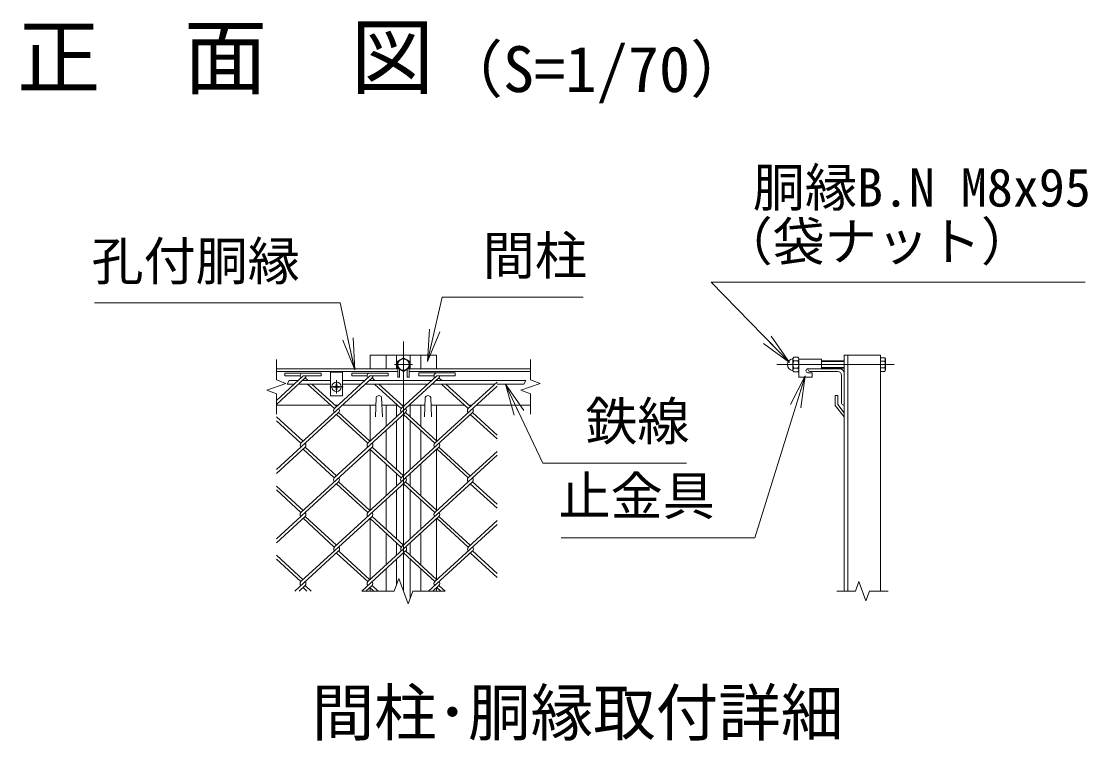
# Model space of a CAD drawing. Units: millimetres at full size; details may follow other scales. Extents: x -14700 to 14700, y -10395 to 10395.
# Drawn here: x -6994 to -2294, y -6561 to -3393 of the extents above; entities that cross this region are included whole.
import ezdxf
from ezdxf.enums import TextEntityAlignment as Align

# ---------------------------------------------------------------- set-up
doc = ezdxf.new("R2010")
doc.units = ezdxf.units.MM
doc.header["$LTSCALE"] = 40
doc.linetypes.add('USER1', pattern=[50.8, 31.75, -6.35, 6.35, -6.35])
for name, color, linetype, lineweight in [('0-0_D-STR1', 1, 'Continuous', 18), ('0-1_D-BMK', 2, 'USER1', 13), ('0-2_D-STR3', 3, 'Continuous', 13), ('0-6_D-STR-DIM', 7, 'Continuous', 13), ('0-7_0', 7, 'Continuous', 18), ('0-9_D-STR-TXT', 7, 'Continuous', 13), ('0-A_D-STR2', 7, 'Continuous', 13), ('0-B_D-TTL-TXT', 7, 'Continuous', 13)]:
    doc.layers.add(name, color=color, linetype=linetype, lineweight=lineweight)
doc.styles.add('ＭＳ ゴシック', font='')
doc.styles.get('ＭＳ ゴシック').set_extended_font_data('MS Gothic')

# ---------------------------------------------------------------- blocks, each defined once
blk = doc.blocks.new('_Open')
at = {"layer": '0-7_0'}
blk.add_line((-40, 6.67), (0, 0), dxfattribs=at)
blk.add_lwpolyline([(-40, -6.67), (0, 0), (-40, 0)], dxfattribs=at)

msp = doc.modelspace()

# ---------------------------------------------------------------- linework, layer by layer
at = {"layer": '0-0_D-STR1'}
for p, q in [((-5455.53, -4862.47), (-5163.53, -4862.47)), ((-5455.53, -4922.47), (-5455.53, -4862.47)), ((-5385.53, -4922.47), (-5385.53, -4862.47)), ((-5339.53, -4862.47), (-5339.53, -4922.47)), ((-5279.53, -4862.47), (-5279.53, -4922.47)), ((-5233.53, -4922.47), (-5233.53, -4862.47)), ((-5163.53, -4922.47), (-5163.53, -4862.47)), ((-3366.64, -5902.47), (-3366.64, -4862.47)), ((-3366.64, -4862.47), (-3206.64, -4862.47)), ((-3350.64, -5902.47), (-3350.64, -4862.47)), ((-3206.64, -5902.47), (-3206.64, -4862.47)), ((-5869.53, -4922.47), (-5334.53, -4922.47)), ((-5284.53, -4922.47), (-4749.53, -4922.47)), ((-3526.64, -4922.47), (-3386.64, -4922.47)), ((-3526.64, -4926.47), (-3526.64, -4922.47)), ((-5869.53, -4934.47), (-5334.53, -4934.47)), ((-5284.53, -4934.47), (-4749.53, -4934.47)), ((-3518.64, -4934.47), (-3396.64, -4934.47)), ((-3378.64, -4952.47), (-3378.64, -5074.47)), ((-3366.64, -4942.47), (-3366.64, -5082.47)), ((-5429.53, -5048.96), (-5432.53, -5134.96)), ((-5405.53, -5048.96), (-5402.53, -5134.96)), ((-5213.53, -5048.96), (-5216.53, -5134.96)), ((-5189.53, -5048.96), (-5186.53, -5134.96)), ((-3406.64, -5040.96), (-3406.64, -5084.96)), ((-3394.64, -5040.96), (-3406.64, -5040.96)), ((-3394.64, -5040.96), (-3394.64, -5080.47)), ((-5869.53, -5082.47), (-5631.22, -5082.47)), ((-5612.27, -5082.47), (-5596.61, -5082.47)), ((-5578.14, -5082.47), (-5430.7, -5082.47)), ((-5455.53, -5240.35), (-5455.53, -5082.47)), ((-5336.31, -5082.47), (-5404.36, -5082.47)), ((-5385.53, -5176.21), (-5385.53, -5082.47)), ((-5339.53, -5082.47), (-5339.53, -5134.06)), ((-5301.7, -5082.47), (-5317.36, -5082.47)), ((-5214.7, -5082.47), (-5283.23, -5082.47)), ((-5279.53, -5082.47), (-5279.53, -5134.49)), ((-5233.53, -5176.64), (-5233.53, -5082.47)), ((-5041.4, -5082.47), (-5188.36, -5082.47)), ((-5163.53, -5240.79), (-5163.53, -5082.47)), ((-5006.79, -5082.47), (-5022.45, -5082.47)), ((-4749.53, -5082.47), (-4987.85, -5082.47)), ((-3406.64, -5084.96), (-3366.64, -5134.96)), ((-3394.64, -5080.47), (-3366.64, -5116.66)), ((-3370.64, -5082.47), (-3366.64, -5082.47)), ((-5339.53, -5151.42), (-5339.53, -5367.07)), ((-5279.53, -5151.85), (-5279.53, -5366.68)), ((-5385.53, -5324.92), (-5385.53, -5193.57)), ((-5233.53, -5324.53), (-5233.53, -5194.01)), ((-5455.53, -5545.31), (-5455.53, -5278.13)), ((-5163.53, -5545.7), (-5163.53, -5277.74)), ((-5385.53, -5481.17), (-5385.53, -5342.28)), ((-5233.53, -5481.56), (-5233.53, -5341.89)), ((-5339.53, -5384.43), (-5339.53, -5439.02)), ((-5279.53, -5384.04), (-5279.53, -5439.41)), ((-5339.53, -5456.38), (-5339.53, -5672.03)), ((-5279.53, -5456.77), (-5279.53, -5671.63)), ((-5385.53, -5629.87), (-5385.53, -5498.53)), ((-5233.53, -5629.48), (-5233.53, -5498.92)), ((-5455.53, -5850.27), (-5455.53, -5583.09)), ((-5163.53, -5850.66), (-5163.53, -5582.7)), ((-5385.53, -5786.13), (-5385.53, -5647.24)), ((-5233.53, -5786.52), (-5233.53, -5646.84)), ((-5339.53, -5689.39), (-5339.53, -5743.98)), ((-5279.53, -5689), (-5279.53, -5744.37)), ((-5339.53, -5761.34), (-5339.53, -5872.13)), ((-5279.53, -5761.73), (-5279.53, -5932.81)), ((-5385.53, -5902.47), (-5385.53, -5803.49)), ((-5233.53, -5902.47), (-5233.53, -5803.88)), ((-5455.53, -5902.47), (-5455.53, -5888.05)), ((-5163.53, -5902.47), (-5163.53, -5887.66))]:
    msp.add_line(p, q, dxfattribs=at)
for centre, radius, start, end in [((-3518.64, -4926.47), 8, 180, 270), ((-3386.64, -4942.47), 20, 0, 90), ((-3396.64, -4952.47), 18, 0, 90), ((-5417.53, -5053.96), 13, 22.61986, 157.38014), ((-5201.53, -5053.96), 13, 22.61986, 157.38014), ((-3370.64, -5074.47), 8, 180, 270)]:
    msp.add_arc(centre, radius, start, end, dxfattribs=at)
at = {"layer": '0-1_D-BMK'}
for p, q in [((-5309.53, -4802.47), (-5309.53, -5902.47)), ((-5269.53, -4904.47), (-5349.53, -4904.47)), ((-3663.57, -4904.47), (-3146.64, -4904.47)), ((-5604.44, -4972.71), (-5604.44, -5032.23)), ((-5634.2, -5002.47), (-5574.68, -5002.47))]:
    msp.add_line(p, q, dxfattribs=at)
at = {"layer": '0-2_D-STR3'}
for p, q in [((-3593.64, -4879.53), (-3593.64, -4928.92)), ((-3593.64, -4879.53), (-3593.64, -4928.92)), ((-3571.64, -4872.07), (-3589.64, -4872.07)), ((-3567.64, -4879.53), (-3567.64, -4928.92)), ((-3567.64, -4879.53), (-3567.64, -4928.92)), ((-3567.64, -4880.47), (-3467.64, -4880.47)), ((-3567.64, -4880.47), (-3567.64, -4960.47)), ((-3467.64, -4880.47), (-3467.64, -4922.47)), ((-3206.64, -4874.45), (-3188.22, -4874.45)), ((-3206.64, -4874.45), (-3206.64, -4934.49)), ((-3185.44, -4879.27), (-3188.22, -4874.45)), ((-3185.44, -4879.27), (-3185.44, -4929.67)), ((-5334.53, -4920.06), (-5334.53, -4960.47)), ((-5326.53, -4924.68), (-5326.53, -4960.47)), ((-5292.53, -4924.68), (-5292.53, -4960.47)), ((-5284.53, -4920.06), (-5284.53, -4960.47)), ((-3589.64, -4888.27), (-3571.64, -4888.27)), ((-3589.64, -4920.67), (-3571.64, -4920.67)), ((-3526.64, -4922.47), (-3467.64, -4922.47)), ((-3366.64, -4888.47), (-3467.64, -4888.47)), ((-3366.64, -4891.47), (-3467.64, -4891.47)), ((-3366.64, -4917.47), (-3467.64, -4917.47)), ((-3366.64, -4920.47), (-3467.64, -4920.47)), ((-3206.64, -4889.46), (-3188.22, -4889.46)), ((-3206.64, -4919.48), (-3188.22, -4919.48)), ((-3185.44, -4929.67), (-3188.22, -4934.49)), ((-5813.29, -4974.47), (-5773.66, -4974.47)), ((-5754.72, -4974.47), (-5630.44, -4974.47)), ((-5630.44, -5042.47), (-5630.44, -4938.47)), ((-5578.44, -4974.47), (-5478.75, -4974.47)), ((-5460.28, -4974.47), (-5183.84, -4974.47)), ((-5334.53, -4960.47), (-5326.53, -4960.47)), ((-5292.53, -4960.47), (-5284.53, -4960.47)), ((-5165.37, -4974.47), (-4770.18, -4974.47)), ((-3571.64, -4936.87), (-3589.64, -4936.87)), ((-3567.64, -4960.47), (-3507.64, -4960.47)), ((-3526.64, -4940.47), (-3507.64, -4940.47)), ((-3507.64, -4940.47), (-3507.64, -4960.47)), ((-3206.64, -4934.49), (-3188.22, -4934.49)), ((-5822.53, -4990.47), (-5791.13, -4990.47)), ((-5772.18, -4990.47), (-5630.44, -4990.47)), ((-5611.76, -5000.9), (-5617.84, -5001.01)), ((-5617.84, -5001.01), (-5617.84, -5003.93)), ((-5617.84, -5001.01), (-5617.84, -5003.93)), ((-5611.76, -5004.04), (-5617.84, -5003.93)), ((-5608.05, -4999.01), (-5611.76, -5000.9)), ((-5608.05, -5005.93), (-5611.76, -5004.04)), ((-5607.97, -4998.94), (-5606.01, -4995.25)), ((-5607.97, -5006), (-5606.01, -5009.69)), ((-5605.91, -4989.07), (-5606.01, -4995.25)), ((-5606.01, -4989.07), (-5602.98, -4989.07)), ((-5605.91, -5015.87), (-5606.01, -5009.69)), ((-5605.91, -5015.87), (-5602.98, -5015.87)), ((-5602.98, -4989.07), (-5602.87, -4995.25)), ((-5602.98, -5015.87), (-5602.87, -5009.69)), ((-5600.91, -4998.94), (-5602.87, -4995.25)), ((-5600.91, -5006), (-5602.87, -5009.69)), ((-5600.84, -4999.01), (-5597.13, -5000.9)), ((-5600.84, -5005.93), (-5597.13, -5004.04)), ((-5597.13, -5004.04), (-5591.04, -5003.93)), ((-5578.44, -4990.47), (-5496.21, -4990.47)), ((-5477.74, -4990.47), (-5201.3, -4990.47)), ((-5182.83, -4990.47), (-4906.39, -4990.47)), ((-4897.2, -4990.47), (-4779.41, -4990.47)), ((-5578.44, -5042.47), (-5630.44, -5042.47))]:
    msp.add_line(p, q, dxfattribs=at)
msp.add_lwpolyline([(-5283.53, -4889.46), (-5309.53, -4874.45), (-5335.53, -4889.46), (-5335.53, -4919.48), (-5309.53, -4934.49), (-5283.53, -4919.48)], close=True, dxfattribs=at)
for points in [[(-5630.44, -4938.47), (-5578.44, -4938.47), (-5578.44, -5042.47)], [(-5597.13, -5000.9), (-5591.04, -5001.01), (-5591.04, -5003.93)]]:
    msp.add_lwpolyline(points, dxfattribs=at)
for centre, radius in [((-5309.53, -4904.47), 25), ((-5604.44, -5002.47), 21)]:
    msp.add_circle(centre, radius, dxfattribs=at)
for centre, radius, start, end in [((-3591.64, -4904.47), 26, 97.16806, 262.83194), ((-3595.13, -4876.69), 2, 277.16806, 350.16084), ((-3583.49, -4880.17), 10.17, 127.21089, 232.78911), ((-3577.79, -4880.17), 10.17, 307.21089, 52.78911), ((-3199.19, -4881.95), 13.29, 325.61585, 34.38415), ((-3595.13, -4932.25), 2, 16.57981, 82.83194), ((-3583.44, -4928.77), 10.2, 127.42505, 232.57495), ((-3558.83, -4904.47), 34.8, 152.26063, 207.73937), ((-3577.84, -4928.77), 10.2, 307.42505, 52.57495), ((-3602.44, -4904.47), 34.8, 332.26063, 27.73937), ((-3526.64, -4931.47), 9, 90, 270), ((-3235.58, -4904.47), 49.68, 342.4121, 17.5879), ((-3199.19, -4926.99), 13.29, 325.61585, 34.38415)]:
    msp.add_arc(centre, radius, start, end, dxfattribs=at)
at = {"layer": '0-6_D-STR-DIM'}
for p, q in [((-5869.53, -4882.47), (-5869.53, -4971.69)), ((-4749.53, -4882.47), (-4749.53, -4971.69)), ((-5827.25, -4987.08), (-5869.53, -4971.69)), ((-5813.29, -4974.47), (-5822.53, -4990.47)), ((-4770.18, -4974.47), (-4779.41, -4990.47)), ((-5911.82, -5017.86), (-5827.25, -4987.08)), ((-5869.53, -5033.25), (-5911.82, -5017.86)), ((-5869.53, -5033.25), (-5869.53, -5122.47)), ((-4749.53, -5033.25), (-4749.53, -5122.47)), ((-5350.57, -5902.47), (-5330.05, -5846.09)), ((-5330.05, -5846.09), (-5289.01, -5958.85)), ((-3302.03, -5860.18), (-3317.42, -5902.47)), ((-3271.25, -5944.76), (-3302.03, -5860.18)), ((-5350.57, -5902.47), (-5493.53, -5902.47)), ((-5289.01, -5958.85), (-5268.49, -5902.47)), ((-5125.53, -5902.47), (-5268.49, -5902.47)), ((-3399.64, -5902.47), (-3317.42, -5902.47)), ((-3255.86, -5902.47), (-3271.25, -5944.76)), ((-3255.86, -5902.47), (-3173.64, -5902.47))]:
    msp.add_line(p, q, dxfattribs=at)
msp.add_lwpolyline([(-4749.53, -5033.25), (-4791.82, -5017.86), (-4707.25, -4987.08), (-4749.53, -4971.69)], dxfattribs=at)
at = {"layer": '0-9_D-STR-TXT'}
for points in [[(-2305.05, -4541.55), (-3953.46, -4541.55), (-3609.36, -4893.67)], [(-6670.34, -4632.05), (-5588.68, -4632.05), (-5524.64, -4926.32)], [(-4517.64, -4606.84), (-5138.26, -4606.84), (-5203.08, -4888.89)], [(-4614.46, -5667.33), (-3761.1, -5667.33), (-3539.72, -4956.13)], [(-4062.77, -5338.74), (-4695.82, -5338.74), (-4859.44, -4992.28)]]:
    msp.add_lwpolyline(points, dxfattribs=at)
at = {"layer": '0-A_D-STR2'}
for p, q in [((-5751.9, -4954.52), (-5869.53, -5062.32)), ((-5742.43, -4963.2), (-5869.53, -5079.68)), ((-5831.9, -4954.52), (-5831.9, -4941.72)), ((-5831.9, -4941.72), (-5671.9, -4941.72)), ((-5831.9, -4954.52), (-5764.75, -4954.52)), ((-5447.75, -4962.99), (-5761.58, -5250.56)), ((-5751.9, -4954.52), (-5671.9, -4954.52)), ((-5749.08, -4974.47), (-5751.9, -4971.89)), ((-5730.13, -4974.47), (-5742.43, -4963.2)), ((-5671.9, -4954.52), (-5671.9, -4941.72)), ((-5456.99, -4954.52), (-5613.92, -5098.32)), ((-5536.99, -4954.52), (-5536.99, -4941.72)), ((-5536.99, -4941.72), (-5376.99, -4941.72)), ((-5536.99, -4954.52), (-5469.84, -4954.52)), ((-5152.84, -4962.99), (-5466.67, -5250.56)), ((-5454.17, -4974.47), (-5457.22, -4971.67)), ((-5456.99, -4954.52), (-5376.99, -4954.52)), ((-5435.22, -4974.47), (-5447.75, -4962.99)), ((-5376.99, -4954.52), (-5376.99, -4941.72)), ((-5161.86, -4954.32), (-5319.01, -5098.32)), ((-5241.86, -4954.32), (-5241.86, -4941.52)), ((-5241.86, -4941.52), (-5081.86, -4941.52)), ((-5241.86, -4954.32), (-5174.71, -4954.32)), ((-5159.26, -4974.47), (-5162.31, -4971.67)), ((-5161.86, -4954.32), (-5081.86, -4954.32)), ((-5140.31, -4974.47), (-5152.84, -4962.99)), ((-5081.86, -4954.32), (-5081.86, -4941.52)), ((-5613.92, -5098.32), (-5731.62, -4990.47)), ((-5604.44, -5089.64), (-5712.67, -4990.47)), ((-5319.01, -5098.32), (-5436.71, -4990.47)), ((-5309.53, -5089.64), (-5417.76, -4990.47)), ((-4897.2, -4999.41), (-5171.55, -5250.8)), ((-5024.09, -5098.32), (-5141.8, -4990.47)), ((-5014.62, -5089.64), (-5122.85, -4990.47)), ((-4897.2, -4982.05), (-5024.09, -5098.32)), ((-5595.21, -5115.47), (-5869.53, -5366.84)), ((-5300.3, -5115.47), (-5614.13, -5403.04)), ((-5457.2, -5241.88), (-5595.18, -5115.45)), ((-5005.38, -5115.47), (-5319.22, -5403.04)), ((-5162.08, -5242.12), (-5300.3, -5115.47)), ((-4897.2, -5214.6), (-5005.38, -5115.47)), ((-5752.11, -5241.88), (-5869.53, -5134.29)), ((-5761.58, -5250.56), (-5869.53, -5151.65)), ((-5466.67, -5250.56), (-5604.66, -5124.13)), ((-5171.55, -5250.8), (-5309.77, -5124.15)), ((-4897.2, -5231.96), (-5014.86, -5124.15)), ((-5742.64, -5267.92), (-5869.53, -5384.2)), ((-5447.73, -5267.92), (-5761.58, -5555.52)), ((-5614.13, -5403.04), (-5752.11, -5276.61)), ((-5604.66, -5394.36), (-5742.64, -5267.92)), ((-5152.84, -5267.95), (-5466.67, -5555.52)), ((-5319.22, -5403.04), (-5457.2, -5276.61)), ((-5309.75, -5394.36), (-5447.73, -5267.92)), ((-4897.2, -5303.93), (-5171.76, -5555.52)), ((-5024.33, -5403.06), (-5161.49, -5277.38)), ((-5014.86, -5394.38), (-5152.84, -5267.95)), ((-4897.2, -5286.57), (-5024.33, -5403.06)), ((-5595.18, -5420.4), (-5869.53, -5671.8)), ((-5752.11, -5546.84), (-5869.53, -5439.25)), ((-5300.27, -5420.4), (-5614.13, -5708)), ((-5466.67, -5555.52), (-5603.83, -5429.84)), ((-5457.2, -5546.84), (-5595.18, -5420.4)), ((-5005.38, -5420.43), (-5319.22, -5708)), ((-5171.76, -5555.52), (-5309.75, -5429.08)), ((-5162.29, -5546.84), (-5300.27, -5420.4)), ((-4897.2, -5536.92), (-5014.86, -5429.11)), ((-4897.2, -5519.56), (-5005.38, -5420.43)), ((-5761.59, -5555.52), (-5869.53, -5456.61)), ((-5742.64, -5572.88), (-5869.53, -5689.16)), ((-5447.73, -5572.88), (-5759.96, -5858.99)), ((-5614.13, -5708), (-5752.11, -5581.56)), ((-5604.66, -5699.32), (-5742.64, -5572.88)), ((-5152.82, -5572.88), (-5466.67, -5860.48)), ((-5319.22, -5708), (-5457.2, -5581.56)), ((-5309.75, -5699.32), (-5447.73, -5572.88)), ((-5024.31, -5708), (-5162.29, -5581.56)), ((-5014.83, -5699.32), (-5152.82, -5572.88)), ((-4897.2, -5591.53), (-5024.31, -5708)), ((-4897.2, -5608.89), (-5171.79, -5860.5)), ((-5595.18, -5725.36), (-5788.46, -5902.47)), ((-5457.2, -5851.8), (-5595.18, -5725.36)), ((-5300.27, -5725.36), (-5493.55, -5902.47)), ((-5162.29, -5851.8), (-5300.27, -5725.36)), ((-5752.11, -5851.8), (-5869.53, -5744.2)), ((-5761.59, -5860.48), (-5869.53, -5761.56)), ((-5466.67, -5860.48), (-5603.83, -5734.8)), ((-5171.76, -5860.48), (-5309.75, -5734.04)), ((-4897.2, -5841.88), (-5014.86, -5734.06)), ((-5742.64, -5877.84), (-5769.51, -5902.47)), ((-5734.71, -5902.47), (-5752.11, -5886.52)), ((-5715.76, -5902.47), (-5742.64, -5877.84)), ((-5447.73, -5877.84), (-5474.6, -5902.47)), ((-5439.8, -5902.47), (-5457.2, -5886.52)), ((-5420.85, -5902.47), (-5447.73, -5877.84)), ((-5152.82, -5877.84), (-5179.69, -5902.47)), ((-5144.89, -5902.47), (-5162.29, -5886.52)), ((-5125.94, -5902.47), (-5152.82, -5877.84))]:
    msp.add_line(p, q, dxfattribs=at)
msp.add_lwpolyline([(-4897.2, -5824.52), (-5005.38, -5725.38), (-5198.64, -5902.47)], dxfattribs=at)
for centre, start, end in [((-5751.9, -4954.52), 95, 222.5), ((-5751.9, -4954.52), 317.5, 0), ((-5456.99, -4954.52), 85, 222.5), ((-5456.99, -4954.52), 317.5, 0), ((-5161.86, -4954.32), 85, 222.5), ((-5162.08, -4954.52), 317.5, 0.89905), ((-5604.44, -5107), 137.5, 222.5), ((-5604.44, -5107), 317.5, 42.5), ((-5309.53, -5107), 137.5, 222.5), ((-5309.53, -5107), 317.5, 42.5), ((-5014.62, -5107), 137.5, 222.5), ((-5014.62, -5107), 317.5, 42.5), ((-5751.9, -5259.48), 137.5, 222.5), ((-5751.9, -5259.48), 317.5, 42.5), ((-5456.99, -5259.48), 137.5, 222.5), ((-5456.99, -5259.48), 317.5, 42.5), ((-5162.08, -5259.48), 137.5, 222.5), ((-5162.08, -5259.48), 317.5, 42.5), ((-5604.66, -5411.72), 137.5, 222.5), ((-5604.66, -5411.72), 317.5, 42.5), ((-5309.53, -5411.96), 137.5, 222.5), ((-5309.53, -5411.96), 317.5, 42.5), ((-5014.62, -5411.96), 137.5, 222.5), ((-5014.62, -5411.96), 317.5, 42.5), ((-5752.14, -5564.22), 137.5, 222.5), ((-5752.14, -5564.22), 317.5, 42.5), ((-5457.22, -5564.22), 137.5, 222.5), ((-5457.22, -5564.22), 317.5, 42.5), ((-5162.31, -5564.22), 137.5, 222.5), ((-5162.31, -5564.22), 317.5, 42.5), ((-5603.83, -5717.44), 137.5, 222.5), ((-5603.83, -5717.44), 317.5, 42.5), ((-5308.71, -5717.68), 137.5, 222.5), ((-5308.71, -5717.68), 317.5, 42.5), ((-5013.8, -5717.68), 137.5, 222.5), ((-5013.8, -5717.68), 317.5, 42.5), ((-5752.14, -5869.18), 137.5, 222.5), ((-5752.14, -5869.18), 317.5, 42.5), ((-5457.22, -5869.18), 137.5, 222.5), ((-5457.22, -5869.18), 317.5, 42.5), ((-5162.31, -5869.18), 137.5, 222.5), ((-5162.31, -5869.18), 317.5, 42.5)]:
    msp.add_arc(centre, 12.85, start, end, dxfattribs=at)

# ---------------------------------------------------------------- block references
at = {"layer": '0-9_D-STR-TXT', "xscale": 3.5, "yscale": 3.5}
for p, rotation in [((-5524.21, -4928.27), 282.27872), ((-5203.53, -4890.84), 257.05652), ((-3607.96, -4895.1), 314.3397), ((-4860.29, -4990.47), 115.27885), ((-3539.12, -4954.22), 72.70943)]:
    msp.add_blockref('_Open', p, dxfattribs=dict(at, rotation=rotation))

# ---------------------------------------------------------------- texts
at = {"layer": '0-9_D-STR-TXT', "style": 'ＭＳ ゴシック'}
for s, p in [('胴縁B.N M8x95', (-3769.89, -4259.01)), ('（袋ナット）', (-3912.03, -4496.61)), ('間柱', (-4960.02, -4558.79)), ('孔付胴縁', (-6684.56, -4583.11)), ('鉄線', (-4507.82, -5288.47)), ('止金具', (-4626.01, -5617.5))]:
    msp.add_text(s, height=168.3, dxfattribs=at).set_placement(p, align=Align.BOTTOM_LEFT)
at = {"layer": '0-B_D-TTL-TXT', "style": 'ＭＳ ゴシック'}
for s, height, p in [('正\u3000面\u3000図', 269.5, (-7012.63, -3765.05)), ('（S=1/70）', 202.1, (-5146.53, -3764.89)), ('間柱･胴縁取付詳細', 202.1, (-5714.02, -6598.84))]:
    msp.add_text(s, height=height, dxfattribs=at).set_placement(p, align=Align.BOTTOM_LEFT)

doc.saveas('drawing.dxf')
